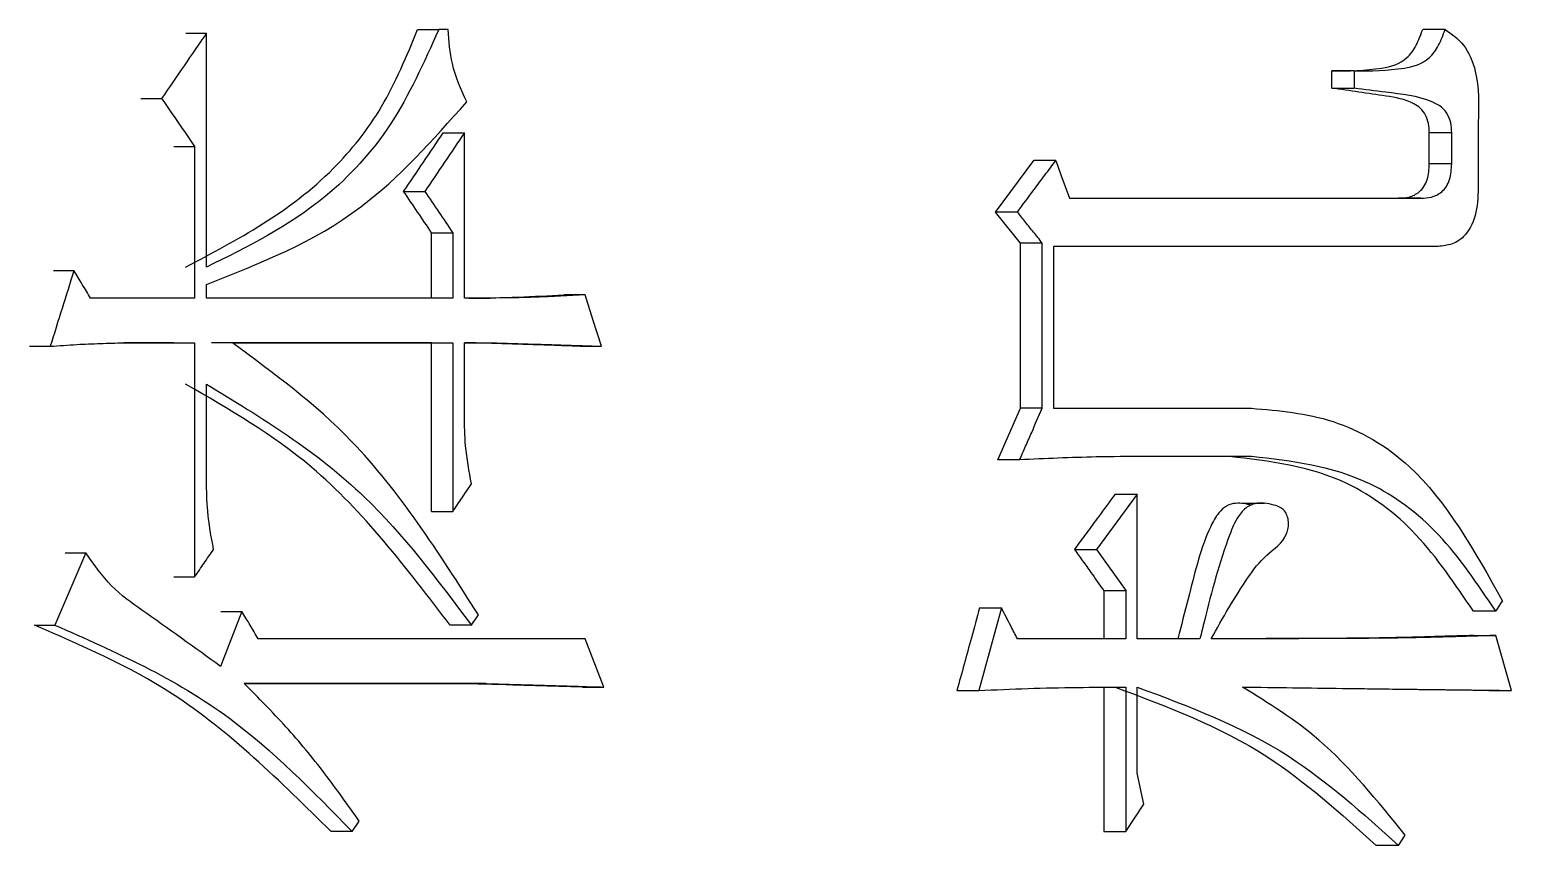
# Model space of a CAD drawing. Header units: millimetres. Extents: x 2371 to 4515, y 843 to 2359.
# Drawn here: x 3275.366 to 3280.019, y 1072.151 to 1074.715 of the extents above; entities that cross this region are included whole.
import ezdxf

# ---------------------------------------------------------------- set-up
doc = ezdxf.new("R2010")
doc.units = ezdxf.units.MM

msp = doc.modelspace()

# ---------------------------------------------------------------- linework, layer by layer
at = {"color": 7, "linetype": 'Continuous', "lineweight": 25}
for p, q in [((3275.8559, 1074.7037), (3275.9212, 1074.7037)), ((3275.9212, 1073.9682), (3275.9212, 1074.7037)), ((3276.5844, 1074.7146), (3276.6507, 1074.7146)), ((3276.68, 1074.7146), (3276.6507, 1074.7146)), ((3279.8112, 1074.7146), (3279.7408, 1074.7146)), ((3279.5255, 1074.5848), (3279.4554, 1074.5848)), ((3279.4554, 1074.5307), (3279.4554, 1074.5848)), ((3279.5255, 1074.5848), (3279.5255, 1074.5307)), ((3279.4554, 1074.5307), (3279.5255, 1074.5307)), ((3275.7151, 1074.4982), (3275.7803, 1074.4982)), ((3279.9154, 1074.4225), (3279.9154, 1074.217)), ((3276.6648, 1074.39), (3276.7312, 1074.39)), ((3276.7312, 1073.8708), (3276.7312, 1074.39)), ((3279.8321, 1074.3901), (3279.7616, 1074.3901)), ((3279.7616, 1074.2927), (3279.7616, 1074.3901)), ((3279.8321, 1074.2927), (3279.8321, 1074.3901)), ((3275.8189, 1074.3468), (3275.8841, 1074.3468)), ((3275.8841, 1074.3468), (3275.8841, 1073.8708)), ((3278.3991, 1074.1413), (3278.5198, 1074.3035)), ((3278.5886, 1074.3035), (3278.5198, 1074.3035)), ((3279.8321, 1074.2927), (3279.7616, 1074.2927)), ((3276.5404, 1074.2062), (3276.6067, 1074.2062)), ((3278.6312, 1074.1845), (3279.7347, 1074.1845)), ((3278.6312, 1074.1845), (3279.6644, 1074.1845)), ((3279.7347, 1074.1845), (3279.6644, 1074.1845)), ((3278.4678, 1074.1413), (3278.3991, 1074.1413)), ((3278.4772, 1074.0439), (3278.3991, 1074.1413)), ((3276.6282, 1074.0763), (3276.6946, 1074.0763)), ((3276.6282, 1073.8708), (3276.6282, 1074.0763)), ((3276.6946, 1074.0763), (3276.6946, 1073.8708)), ((3278.546, 1074.0439), (3278.4772, 1074.0439)), ((3278.4772, 1073.5247), (3278.4772, 1074.0439)), ((3278.546, 1073.5247), (3278.546, 1074.0439)), ((3279.7834, 1074.0331), (3278.5815, 1074.0331)), ((3278.5815, 1074.0331), (3278.5815, 1073.5247)), ((3275.4403, 1073.9573), (3275.505, 1073.9573)), ((3275.9212, 1073.8708), (3275.9212, 1073.9141)), ((3275.8841, 1073.8708), (3275.5572, 1073.8708)), ((3276.6946, 1073.8708), (3275.9212, 1073.8708)), ((3276.8117, 1073.8708), (3276.7312, 1073.8708)), ((3276.7452, 1073.8708), (3276.8117, 1073.8708)), ((3277.1107, 1073.8816), (3277.0437, 1073.8816)), ((3275.3658, 1073.7194), (3275.4304, 1073.7194)), ((3275.6614, 1073.7302), (3275.8841, 1073.7302)), ((3275.8188, 1073.7302), (3275.6614, 1073.7302)), ((3275.8189, 1073.7302), (3275.8841, 1073.7302)), ((3275.8841, 1073.7302), (3275.8841, 1072.9946)), ((3276.6282, 1073.7302), (3275.9372, 1073.7302)), ((3276.0026, 1073.7302), (3276.6946, 1073.7302)), ((3276.6282, 1073.7302), (3276.6946, 1073.7302)), ((3276.6282, 1073.2001), (3276.6282, 1073.7302)), ((3276.6946, 1073.7302), (3276.6946, 1073.2001)), ((3276.7312, 1073.7302), (3276.8336, 1073.7302)), ((3276.7312, 1073.503), (3276.7312, 1073.7302)), ((3276.767, 1073.7302), (3276.7312, 1073.7302)), ((3276.767, 1073.7302), (3276.8336, 1073.7302)), ((3277.0946, 1073.7194), (3277.1616, 1073.7194)), ((3275.9212, 1073.2975), (3275.9212, 1073.6003)), ((3278.4062, 1073.3624), (3278.4772, 1073.5247)), ((3278.546, 1073.5247), (3278.4772, 1073.5247)), ((3278.5815, 1073.5247), (3279.2032, 1073.5247)), ((3278.4749, 1073.3624), (3278.4062, 1073.3624)), ((3279.1336, 1073.3732), (3278.8649, 1073.3732)), ((3279.2032, 1073.3732), (3278.865, 1073.3732)), ((3279.2032, 1073.3732), (3279.1336, 1073.3732)), ((3278.8437, 1073.2542), (3278.7163, 1073.0812)), ((3278.7746, 1073.2542), (3278.8437, 1073.2542)), ((3278.8437, 1072.7999), (3278.8437, 1073.2542)), ((3276.6282, 1073.2001), (3276.6946, 1073.2001)), ((3279.2439, 1073.2249), (3279.1734, 1073.2249)), ((3275.5423, 1073.0703), (3275.4454, 1072.8432)), ((3275.4775, 1073.0703), (3275.5423, 1073.0703)), ((3278.6473, 1073.0812), (3278.7163, 1073.0812)), ((3278.7163, 1073.0812), (3278.8084, 1072.9514)), ((3278.7392, 1072.9514), (3278.8084, 1072.9514)), ((3278.7392, 1072.9514), (3278.7392, 1072.7999)), ((3278.8084, 1072.9514), (3278.8084, 1072.7999)), ((3276.0322, 1072.8864), (3275.9656, 1072.7134)), ((3275.9667, 1072.8864), (3276.0322, 1072.8864)), ((3278.418, 1072.8973), (3278.3467, 1072.6377)), ((3278.3493, 1072.8973), (3278.418, 1072.8973)), ((3275.3807, 1072.8432), (3275.4454, 1072.8432)), ((3276.7531, 1072.8431), (3276.6867, 1072.8431)), ((3277.1107, 1072.7999), (3276.084, 1072.7999)), ((3277.1688, 1072.6485), (3277.1107, 1072.7999)), ((3278.8084, 1072.7999), (3278.4678, 1072.7999)), ((3279.0414, 1072.7999), (3278.8437, 1072.7999)), ((3279.9002, 1072.8107), (3279.9708, 1072.8107)), ((3280.0193, 1072.6377), (3279.9708, 1072.8107)), ((3276.0396, 1072.6593), (3276.7971, 1072.6593)), ((3276.7305, 1072.6593), (3276.0396, 1072.6593)), ((3276.7971, 1072.6593), (3276.7305, 1072.6593)), ((3277.1018, 1072.6485), (3277.1688, 1072.6485)), ((3278.7392, 1072.6485), (3278.7392, 1072.1941)), ((3278.8084, 1072.6485), (3278.8084, 1072.1941)), ((3278.8437, 1072.378), (3278.8437, 1072.6485)), ((3278.2782, 1072.6377), (3278.3467, 1072.6377)), ((3279.9486, 1072.6377), (3280.0193, 1072.6377)), ((3278.8649, 1072.2807), (3278.8437, 1072.378)), ((3278.8084, 1072.1941), (3278.8649, 1072.2807)), ((3276.379, 1072.1941), (3276.4011, 1072.2266)), ((3276.379, 1072.1941), (3276.313, 1072.1941)), ((3278.7392, 1072.1941), (3278.8084, 1072.1941)), ((3279.6651, 1072.1509), (3279.6859, 1072.1833)), ((3279.6651, 1072.1509), (3279.5948, 1072.1509))]:
    msp.add_line(p, q, dxfattribs=at)
at = {"color": 7, "linetype": 'Continuous', "lineweight": 25, "flags": 128}
for points in [[(3278.5886, 1074.3035), (3278.6047, 1074.2587), (3278.618, 1074.2216), (3278.6312, 1074.1845)], [(3277.1616, 1073.7194), (3277.1361, 1073.8005), (3277.1107, 1073.8816)], [(3275.8189, 1072.9946), (3275.8351, 1072.9946), (3275.8515, 1072.9946), (3275.8841, 1072.9946)], [(3279.9708, 1072.8865), (3279.976, 1072.8946), (3279.9812, 1072.9027), (3279.9864, 1072.9108), (3279.9916, 1072.9189)], [(3276.7531, 1072.8431), (3276.7587, 1072.8513), (3276.7669, 1072.8634), (3276.7751, 1072.8755)], [(3279.9708, 1072.8865), (3279.9399, 1072.8865), (3279.9201, 1072.8865), (3279.9002, 1072.8865)]]:
    msp.add_lwpolyline(points, dxfattribs=at)
at = {"color": 7, "linetype": 'Continuous', "lineweight": 25}
for points, knots in [([(3275.9212, 1074.7037), (3275.8977, 1074.6695), (3275.8508, 1074.601), (3275.8038, 1074.5325), (3275.7803, 1074.4982)], [0, 0, 0, 0, 0.5, 1, 1, 1, 1]), ([(3275.8558, 1073.9682), (3276.019, 1074.0543), (3276.2482, 1074.1752), (3276.4811, 1074.4659), (3276.5498, 1074.6312), (3276.5844, 1074.7146)], [0, 0, 0, 0, 0.5500022, 0.773014, 1, 1, 1, 1]), ([(3276.6507, 1074.7146), (3276.6041, 1074.6109), (3276.5119, 1074.4056), (3276.2623, 1074.1365), (3276.0498, 1074.0317), (3275.9212, 1073.9682)], [0, 0, 0, 0, 0.286997, 0.568308, 1, 1, 1, 1]), ([(3276.7385, 1074.4874), (3276.7209, 1074.5264), (3276.689, 1074.5967), (3276.6828, 1074.6782), (3276.68, 1074.7146)], [0, 0, 0, 0, 0.554344, 1, 1, 1, 1]), ([(3279.4554, 1074.5848), (3279.5075, 1074.5849), (3279.5867, 1074.5851), (3279.6824, 1074.609), (3279.7221, 1074.6641), (3279.7345, 1074.6976), (3279.7408, 1074.7146)], [0, 0, 0, 0, 0.492277, 0.748028, 0.872473, 1, 1, 1, 1]), ([(3279.5255, 1074.5848), (3279.5777, 1074.5849), (3279.6569, 1074.5851), (3279.7527, 1074.609), (3279.7925, 1074.664), (3279.8049, 1074.6976), (3279.8112, 1074.7146)], [0, 0, 0, 0, 0.492388, 0.748171, 0.872567, 1, 1, 1, 1]), ([(3279.8112, 1074.7146), (3279.8318, 1074.7007), (3279.8736, 1074.6725), (3279.9196, 1074.5654), (3279.917, 1074.4774), (3279.9154, 1074.4225)], [0, 0, 0, 0, 0.2689236, 0.5440594, 1, 1, 1, 1]), ([(3279.7616, 1074.3901), (3279.7611, 1074.3999), (3279.7602, 1074.4195), (3279.7507, 1074.4476), (3279.7339, 1074.4688), (3279.6929, 1074.4952), (3279.5981, 1074.5102), (3279.5121, 1074.5226), (3279.4554, 1074.5307)], [0, 0, 0, 0, 0.0603351, 0.1198881, 0.185788, 0.2512462, 0.5074615, 1, 1, 1, 1]), ([(3279.8321, 1074.3901), (3279.8315, 1074.4008), (3279.8304, 1074.4223), (3279.8196, 1074.45), (3279.7999, 1074.4732), (3279.7356, 1074.5063), (3279.6409, 1074.5147), (3279.5583, 1074.5262), (3279.5255, 1074.5307)], [0, 0, 0, 0, 0.06555, 0.131385, 0.187199, 0.284615, 0.7156, 1, 1, 1, 1]), ([(3275.7803, 1074.4982), (3275.7976, 1074.473), (3275.8322, 1074.4225), (3275.8668, 1074.372), (3275.8841, 1074.3468)], [0, 0, 0, 0, 0.499998, 1, 1, 1, 1]), ([(3275.9212, 1073.9141), (3276.0894, 1073.9799), (3276.3929, 1074.0987), (3276.632, 1074.3676), (3276.7385, 1074.4874)], [0, 0, 0, 0, 0.554476, 1, 1, 1, 1]), ([(3276.5404, 1074.2062), (3276.5612, 1074.2368), (3276.6027, 1074.2981), (3276.6441, 1074.3594), (3276.6648, 1074.39)], [0, 0, 0, 0, 0.499999, 1, 1, 1, 1]), ([(3276.7312, 1074.39), (3276.7105, 1074.3594), (3276.669, 1074.2981), (3276.6275, 1074.2368), (3276.6067, 1074.2062)], [0, 0, 0, 0, 0.5, 1, 1, 1, 1]), ([(3278.4678, 1074.1413), (3278.4853, 1074.1648), (3278.5142, 1074.2036), (3278.5545, 1074.2576), (3278.5773, 1074.2882), (3278.5886, 1074.3035)], [0, 0, 0, 0, 0.434497, 0.717248, 1, 1, 1, 1]), ([(3279.6644, 1074.1845), (3279.6757, 1074.1851), (3279.6985, 1074.1862), (3279.7264, 1074.1996), (3279.7455, 1074.2203), (3279.759, 1074.2498), (3279.7606, 1074.2758), (3279.7616, 1074.2927)], [0, 0, 0, 0, 0.24066, 0.483157, 0.613661, 0.74758, 1, 1, 1, 1]), ([(3279.7347, 1074.1845), (3279.7461, 1074.1851), (3279.7688, 1074.1862), (3279.7968, 1074.1996), (3279.816, 1074.2203), (3279.8295, 1074.2498), (3279.831, 1074.2758), (3279.8321, 1074.2927)], [0, 0, 0, 0, 0.24079, 0.483382, 0.613891, 0.747761, 1, 1, 1, 1]), ([(3276.6282, 1074.0763), (3276.6136, 1074.098), (3276.5844, 1074.1412), (3276.5551, 1074.1845), (3276.5404, 1074.2062)], [0, 0, 0, 0, 0.4999999, 1, 1, 1, 1]), ([(3276.6067, 1074.2062), (3276.6214, 1074.1845), (3276.6507, 1074.1412), (3276.68, 1074.098), (3276.6946, 1074.0763)], [0, 0, 0, 0, 0.499998, 1, 1, 1, 1]), ([(3279.9154, 1074.217), (3279.9142, 1074.1873), (3279.9119, 1074.1294), (3279.876, 1074.062), (3279.8283, 1074.0361), (3279.7983, 1074.0341), (3279.7834, 1074.0331)], [0, 0, 0, 0, 0.294497, 0.575733, 0.789018, 1, 1, 1, 1]), ([(3278.546, 1074.0439), (3278.537, 1074.0552), (3278.5194, 1074.0771), (3278.4933, 1074.1095), (3278.4763, 1074.1307), (3278.4678, 1074.1413)], [0, 0, 0, 0, 0.34784, 0.673919, 1, 1, 1, 1]), ([(3275.505, 1073.9573), (3275.4926, 1073.9177), (3275.4677, 1073.8384), (3275.4429, 1073.759), (3275.4304, 1073.7194)], [0, 0, 0, 0, 0.5, 1, 1, 1, 1]), ([(3275.5572, 1073.8708), (3275.5485, 1073.8852), (3275.5311, 1073.9141), (3275.5137, 1073.9429), (3275.505, 1073.9573)], [0, 0, 0, 0, 0.499999, 1, 1, 1, 1]), ([(3276.7452, 1073.8708), (3276.7969, 1073.8714), (3276.8966, 1073.8726), (3276.9959, 1073.8787), (3277.0437, 1073.8816)], [0, 0, 0, 0, 0.518265, 1, 1, 1, 1]), ([(3277.1107, 1073.8816), (3277.0849, 1073.88), (3277.0335, 1073.8768), (3276.9339, 1073.8723), (3276.8599, 1073.8714), (3276.8117, 1073.8708)], [0, 0, 0, 0, 0.258773, 0.517554, 1, 1, 1, 1]), ([(3275.4304, 1073.7194), (3275.4584, 1073.7214), (3275.5108, 1073.7253), (3275.5878, 1073.7285), (3275.6369, 1073.7296), (3275.6614, 1073.7302)], [0, 0, 0, 0, 0.362394, 0.681159, 1, 1, 1, 1]), ([(3276.7751, 1072.8755), (3276.6508, 1073.0706), (3276.4308, 1073.4157), (3276.1324, 1073.6349), (3276.0026, 1073.7301)], [0, 0, 0, 0, 0.565165, 1, 1, 1, 1]), ([(3277.0946, 1073.7194), (3277.0728, 1073.7201), (3277.0075, 1073.7223), (3276.8984, 1073.7259), (3276.8108, 1073.7288), (3276.767, 1073.7302)], [0, 0, 0, 0, 0.199704, 0.599851, 1, 1, 1, 1]), ([(3276.8336, 1073.7302), (3276.8773, 1073.7288), (3276.9237, 1073.7272), (3276.9728, 1073.7256), (3276.9837, 1073.7252), (3276.9946, 1073.7249), (3277.0055, 1073.7245), (3277.0137, 1073.7243), (3277.0246, 1073.7239), (3277.0355, 1073.7235), (3277.0464, 1073.7232), (3277.0546, 1073.7229), (3277.0654, 1073.7225), (3277.075, 1073.7222), (3277.0831, 1073.722), (3277.0886, 1073.7218), (3277.094, 1073.7216), (3277.0995, 1073.7214), (3277.1036, 1073.7213), (3277.1076, 1073.7212), (3277.1131, 1073.721), (3277.1185, 1073.7208), (3277.124, 1073.7206), (3277.128, 1073.7205), (3277.1335, 1073.7203), (3277.1389, 1073.7201), (3277.1444, 1073.7199), (3277.1484, 1073.7198), (3277.1542, 1073.7196), (3277.1586, 1073.7195), (3277.1616, 1073.7194)], [0, 0, 0, 0, 0.3988892, 0.4238198, 0.4487503, 0.4986114, 0.523542, 0.5484726, 0.5734031, 0.6232642, 0.6481948, 0.6731253, 0.6980559, 0.747917, 0.7603823, 0.7728476, 0.7977781, 0.8102434, 0.8227087, 0.835174, 0.8476393, 0.8725698, 0.8850351, 0.8975004, 0.9099657, 0.9348962, 0.9473615, 0.9598268, 0.972292, 1, 1, 1, 1]), ([(3276.6866, 1072.8431), (3276.5493, 1073.0229), (3276.3064, 1073.3411), (3275.9923, 1073.5217), (3275.8558, 1073.6003)], [0, 0, 0, 0, 0.565266, 1, 1, 1, 1]), ([(3275.9212, 1073.6003), (3276.094, 1073.4953), (3276.4059, 1073.3059), (3276.6461, 1072.9858), (3276.7531, 1072.8431)], [0, 0, 0, 0, 0.554256, 1, 1, 1, 1]), ([(3278.4749, 1073.3624), (3278.4812, 1073.3768), (3278.4939, 1073.4057), (3278.5176, 1073.4597), (3278.535, 1073.4994), (3278.546, 1073.5247)], [0, 0, 0, 0, 0.266473, 0.532946, 1, 1, 1, 1]), ([(3279.2032, 1073.5247), (3279.2894, 1073.5172), (3279.4628, 1073.5023), (3279.761, 1073.3305), (3279.9035, 1073.0762), (3279.9916, 1072.9189)], [0, 0, 0, 0, 0.274101, 0.551296, 1, 1, 1, 1]), ([(3276.7532, 1073.2867), (3276.7459, 1073.3264), (3276.7329, 1073.3976), (3276.7317, 1073.4707), (3276.7312, 1073.503)], [0, 0, 0, 0, 0.558835, 1, 1, 1, 1]), ([(3278.865, 1073.3732), (3278.8153, 1073.3729), (3278.7256, 1073.3722), (3278.5955, 1073.3682), (3278.5151, 1073.3643), (3278.4749, 1073.3624)], [0, 0, 0, 0, 0.382976, 0.691466, 1, 1, 1, 1]), ([(3279.9002, 1072.8865), (3279.8431, 1072.9716), (3279.7304, 1073.1398), (3279.4688, 1073.3341), (3279.2601, 1073.3584), (3279.1336, 1073.3732)], [0, 0, 0, 0, 0.287443, 0.567856, 1, 1, 1, 1]), ([(3279.9708, 1072.8865), (3279.9137, 1072.9716), (3279.8008, 1073.1398), (3279.5388, 1073.3341), (3279.3299, 1073.3584), (3279.2032, 1073.3732)], [0, 0, 0, 0, 0.287344, 0.567754, 1, 1, 1, 1]), ([(3275.9434, 1073.0811), (3275.9361, 1073.1209), (3275.9229, 1073.192), (3275.9217, 1073.2652), (3275.9212, 1073.2975)], [0, 0, 0, 0, 0.558835, 1, 1, 1, 1]), ([(3276.6946, 1073.2001), (3276.7044, 1073.2146), (3276.7239, 1073.2434), (3276.7434, 1073.2723), (3276.7532, 1073.2867)], [0, 0, 0, 0, 0.499998, 1, 1, 1, 1]), ([(3278.7746, 1073.2542), (3278.7572, 1073.2306), (3278.7274, 1073.19), (3278.6849, 1073.1323), (3278.6599, 1073.0982), (3278.6473, 1073.0812)], [0, 0, 0, 0, 0.40915, 0.704575, 1, 1, 1, 1]), ([(3279.2051, 1073.22), (3279.1879, 1073.2237), (3279.1611, 1073.2295), (3279.1245, 1073.2199), (3279.0968, 1073.1942), (3279.0485, 1073.1067), (3279.0167, 1072.9715), (3278.985, 1072.8526), (3278.9733, 1072.8054), (3278.9719, 1072.7999)], [0, 0, 0, 0, 0.122922, 0.190849, 0.258594, 0.353349, 0.745947, 0.970578, 1, 1, 1, 1]), ([(3279.0766, 1072.8), (3279.1133, 1072.8656), (3279.1663, 1072.9605), (3279.2473, 1073.0674), (3279.305, 1073.1015), (3279.3194, 1073.1481), (3279.32, 1073.1679), (3279.3162, 1073.1869), (3279.308, 1073.2021), (3279.2934, 1073.2145), (3279.2619, 1073.224), (3279.2245, 1073.2312), (3279.1854, 1073.2139), (3279.1564, 1073.1814), (3279.1074, 1073.062), (3279.0732, 1072.9304), (3279.046, 1072.8189), (3279.0413, 1072.7999)], [0, 0, 0, 0, 0.209542, 0.302718, 0.395823, 0.412031, 0.428214, 0.444989, 0.461063, 0.475111, 0.504204, 0.574217, 0.604801, 0.646447, 0.701904, 0.949434, 1, 1, 1, 1]), ([(3275.9656, 1072.7134), (3275.8836, 1072.7726), (3275.7691, 1072.8551), (3275.6187, 1072.9604), (3275.5679, 1073.0335), (3275.5423, 1073.0703)], [0, 0, 0, 0, 0.557651, 0.777477, 1, 1, 1, 1]), ([(3275.8841, 1072.9946), (3275.894, 1073.009), (3275.9138, 1073.0379), (3275.9335, 1073.0667), (3275.9434, 1073.0811)], [0, 0, 0, 0, 0.499998, 1, 1, 1, 1]), ([(3278.6473, 1073.0812), (3278.6558, 1073.0691), (3278.6729, 1073.0451), (3278.7035, 1073.0018), (3278.7256, 1072.9706), (3278.7392, 1072.9514)], [0, 0, 0, 0, 0.277956, 0.555911, 1, 1, 1, 1]), ([(3276.084, 1072.7999), (3276.0754, 1072.8143), (3276.0581, 1072.8432), (3276.0409, 1072.872), (3276.0322, 1072.8864)], [0, 0, 0, 0, 0.499999, 1, 1, 1, 1]), ([(3278.3493, 1072.8973), (3278.3407, 1072.8658), (3278.3245, 1072.8067), (3278.3008, 1072.7202), (3278.2857, 1072.6652), (3278.2782, 1072.6377)], [0, 0, 0, 0, 0.364068, 0.682034, 1, 1, 1, 1]), ([(3278.4678, 1072.7999), (3278.4608, 1072.8135), (3278.449, 1072.8366), (3278.4324, 1072.869), (3278.4228, 1072.8879), (3278.418, 1072.8973)], [0, 0, 0, 0, 0.419956, 0.7099794, 1, 1, 1, 1]), ([(3276.313, 1072.1941), (3276.1527, 1072.3524), (3275.8682, 1072.6331), (3275.5287, 1072.7794), (3275.3806, 1072.8432)], [0, 0, 0, 0, 0.563735, 1, 1, 1, 1]), ([(3275.4454, 1072.8432), (3275.6342, 1072.7597), (3275.974, 1072.6095), (3276.2544, 1072.3219), (3276.379, 1072.1941)], [0, 0, 0, 0, 0.555605, 1, 1, 1, 1]), ([(3279.9708, 1072.8107), (3279.9623, 1072.8105), (3279.9452, 1072.8099), (3279.9238, 1072.8093), (3279.9067, 1072.8087), (3279.8939, 1072.8083), (3279.8811, 1072.8079), (3279.8682, 1072.8075), (3279.8554, 1072.8072), (3279.8383, 1072.8067), (3279.8168, 1072.8061), (3279.7911, 1072.8054), (3279.7654, 1072.8047), (3279.7397, 1072.8041), (3279.7139, 1072.8035), (3279.6882, 1072.803), (3279.6538, 1072.8024), (3279.5592, 1072.8012), (3279.4558, 1072.801), (3279.3651, 1072.8006), (3279.3392, 1072.8005), (3279.3262, 1072.8005), (3279.3089, 1072.8005), (3279.2916, 1072.8004), (3279.2743, 1072.8004), (3279.2613, 1072.8003), (3279.2483, 1072.8003), (3279.2353, 1072.8003), (3279.2224, 1072.8002), (3279.2094, 1072.8002), (3279.1964, 1072.8002), (3279.1834, 1072.8001), (3279.1725, 1072.8001), (3279.1639, 1072.8001), (3279.1574, 1072.8001), (3279.1509, 1072.8001), (3279.1443, 1072.8001), (3279.1378, 1072.8), (3279.1313, 1072.8), (3279.1227, 1072.8), (3279.114, 1072.8), (3279.1053, 1072.8), (3279.0988, 1072.8), (3279.0923, 1072.8), (3279.0849, 1072.7999), (3279.0796, 1072.7999), (3279.0766, 1072.7999)], [0, 0, 0, 0, 0.028899, 0.057798, 0.072248, 0.086697, 0.101147, 0.115596, 0.130046, 0.144495, 0.173394, 0.202293, 0.231192, 0.260091, 0.28899, 0.317889, 0.346789, 0.404587, 0.63578, 0.693578, 0.708028, 0.722478, 0.736927, 0.765826, 0.780276, 0.794725, 0.809175, 0.823624, 0.838074, 0.852523, 0.866973, 0.881422, 0.895872, 0.903096, 0.910321, 0.917546, 0.924771, 0.931996, 0.93922, 0.946445, 0.960895, 0.968119, 0.975344, 0.982569, 0.989794, 1, 1, 1, 1]), ([(3279.9002, 1072.8107), (3279.866, 1072.8097), (3279.8147, 1072.808), (3279.7291, 1072.8056), (3279.609, 1072.8024), (3279.4346, 1072.8011), (3279.2582, 1072.8006), (3279.138, 1072.8002), (3279.0894, 1072.8001), (3279.0766, 1072.8001)], [0, 0, 0, 0, 0.125443, 0.188165, 0.313609, 0.564502, 0.824135, 0.953953, 1, 1, 1, 1]), ([(3276.4011, 1072.2266), (3276.3654, 1072.2771), (3276.2921, 1072.3807), (3276.172, 1072.5265), (3276.0838, 1072.6149), (3276.0396, 1072.6593)], [0, 0, 0, 0, 0.321149, 0.659611, 1, 1, 1, 1]), ([(3277.1018, 1072.6485), (3277.0691, 1072.6494), (3277.0036, 1072.6513), (3276.8799, 1072.655), (3276.7887, 1072.6576), (3276.7305, 1072.6593)], [0, 0, 0, 0, 0.265382, 0.530765, 1, 1, 1, 1]), ([(3276.7971, 1072.6593), (3276.7991, 1072.6592), (3276.8032, 1072.6591), (3276.8094, 1072.6589), (3276.8156, 1072.6587), (3276.8218, 1072.6586), (3276.8279, 1072.6584), (3276.8341, 1072.6582), (3276.8403, 1072.658), (3276.8465, 1072.6578), (3276.8526, 1072.6577), (3276.8588, 1072.6575), (3276.865, 1072.6573), (3276.8711, 1072.6571), (3276.8773, 1072.6569), (3276.8835, 1072.6568), (3276.8896, 1072.6566), (3276.8958, 1072.6564), (3276.9009, 1072.6563), (3276.9061, 1072.6561), (3276.9112, 1072.656), (3276.9174, 1072.6558), (3276.9236, 1072.6556), (3276.9297, 1072.6554), (3276.9359, 1072.6552), (3276.942, 1072.6551), (3276.9482, 1072.6549), (3276.9533, 1072.6547), (3276.9585, 1072.6546), (3276.9636, 1072.6544), (3276.9698, 1072.6543), (3276.9759, 1072.6541), (3276.9821, 1072.6539), (3276.9882, 1072.6537), (3276.9944, 1072.6535), (3277.0006, 1072.6534), (3277.0057, 1072.6532), (3277.0108, 1072.6531), (3277.016, 1072.6529), (3277.0221, 1072.6527), (3277.0344, 1072.6524), (3277.0775, 1072.6511), (3277.1243, 1072.6498), (3277.163, 1072.6486), (3277.1688, 1072.6485)], [0, 0, 0, 0, 0.016565, 0.03313, 0.049695, 0.066259, 0.082824, 0.099389, 0.115954, 0.132519, 0.149084, 0.165648, 0.182213, 0.198778, 0.215343, 0.231908, 0.248473, 0.265037, 0.281602, 0.289885, 0.306449, 0.323014, 0.339579, 0.356144, 0.372709, 0.389274, 0.405838, 0.422403, 0.430686, 0.447251, 0.463815, 0.48038, 0.496945, 0.51351, 0.530075, 0.54664, 0.563204, 0.571487, 0.588052, 0.604616, 0.621181, 0.687441, 0.952478, 1, 1, 1, 1]), ([(3278.3467, 1072.6377), (3278.3983, 1072.64), (3278.5012, 1072.6446), (3278.6551, 1072.6476), (3278.7573, 1072.6482), (3278.8084, 1072.6485)], [0, 0, 0, 0, 0.334125, 0.667044, 1, 1, 1, 1]), ([(3278.7746, 1072.6485), (3278.9378, 1072.5877), (3279.2309, 1072.4787), (3279.4831, 1072.2516), (3279.5948, 1072.1509)], [0, 0, 0, 0, 0.556762, 1, 1, 1, 1]), ([(3278.8437, 1072.6485), (3279.0071, 1072.5878), (3279.3006, 1072.4787), (3279.5531, 1072.2516), (3279.6651, 1072.1509)], [0, 0, 0, 0, 0.556811, 1, 1, 1, 1]), ([(3279.1751, 1072.6485), (3279.2799, 1072.6471), (3279.3913, 1072.6456), (3279.5087, 1072.6441), (3279.5348, 1072.6438), (3279.5609, 1072.6434), (3279.587, 1072.6431), (3279.613, 1072.6428), (3279.639, 1072.6424), (3279.6651, 1072.6421), (3279.6911, 1072.6418), (3279.7171, 1072.6415), (3279.7431, 1072.6411), (3279.769, 1072.6408), (3279.795, 1072.6405), (3279.8274, 1072.6401), (3279.8534, 1072.6398), (3279.8793, 1072.6394), (3279.9052, 1072.6391), (3279.9311, 1072.6388), (3279.957, 1072.6385), (3279.9732, 1072.6383), (3279.9884, 1072.6381), (3280.0027, 1072.6379), (3280.0138, 1072.6377), (3280.0193, 1072.6377)], [0, 0, 0, 0, 0.37025, 0.393391, 0.416531, 0.462812, 0.485953, 0.509093, 0.555374, 0.578515, 0.601655, 0.647937, 0.671077, 0.694218, 0.740499, 0.763639, 0.80992, 0.833061, 0.856201, 0.902482, 0.925623, 0.948764, 0.960334, 0.980167, 1, 1, 1, 1]), ([(3279.6859, 1072.1833), (3279.5992, 1072.2907), (3279.4454, 1072.4811), (3279.2572, 1072.5976), (3279.1751, 1072.6484)], [0, 0, 0, 0, 0.564151, 1, 1, 1, 1])]:
    msp.add_open_spline(points, degree=3, knots=knots, dxfattribs=at)

doc.saveas('drawing.dxf')
